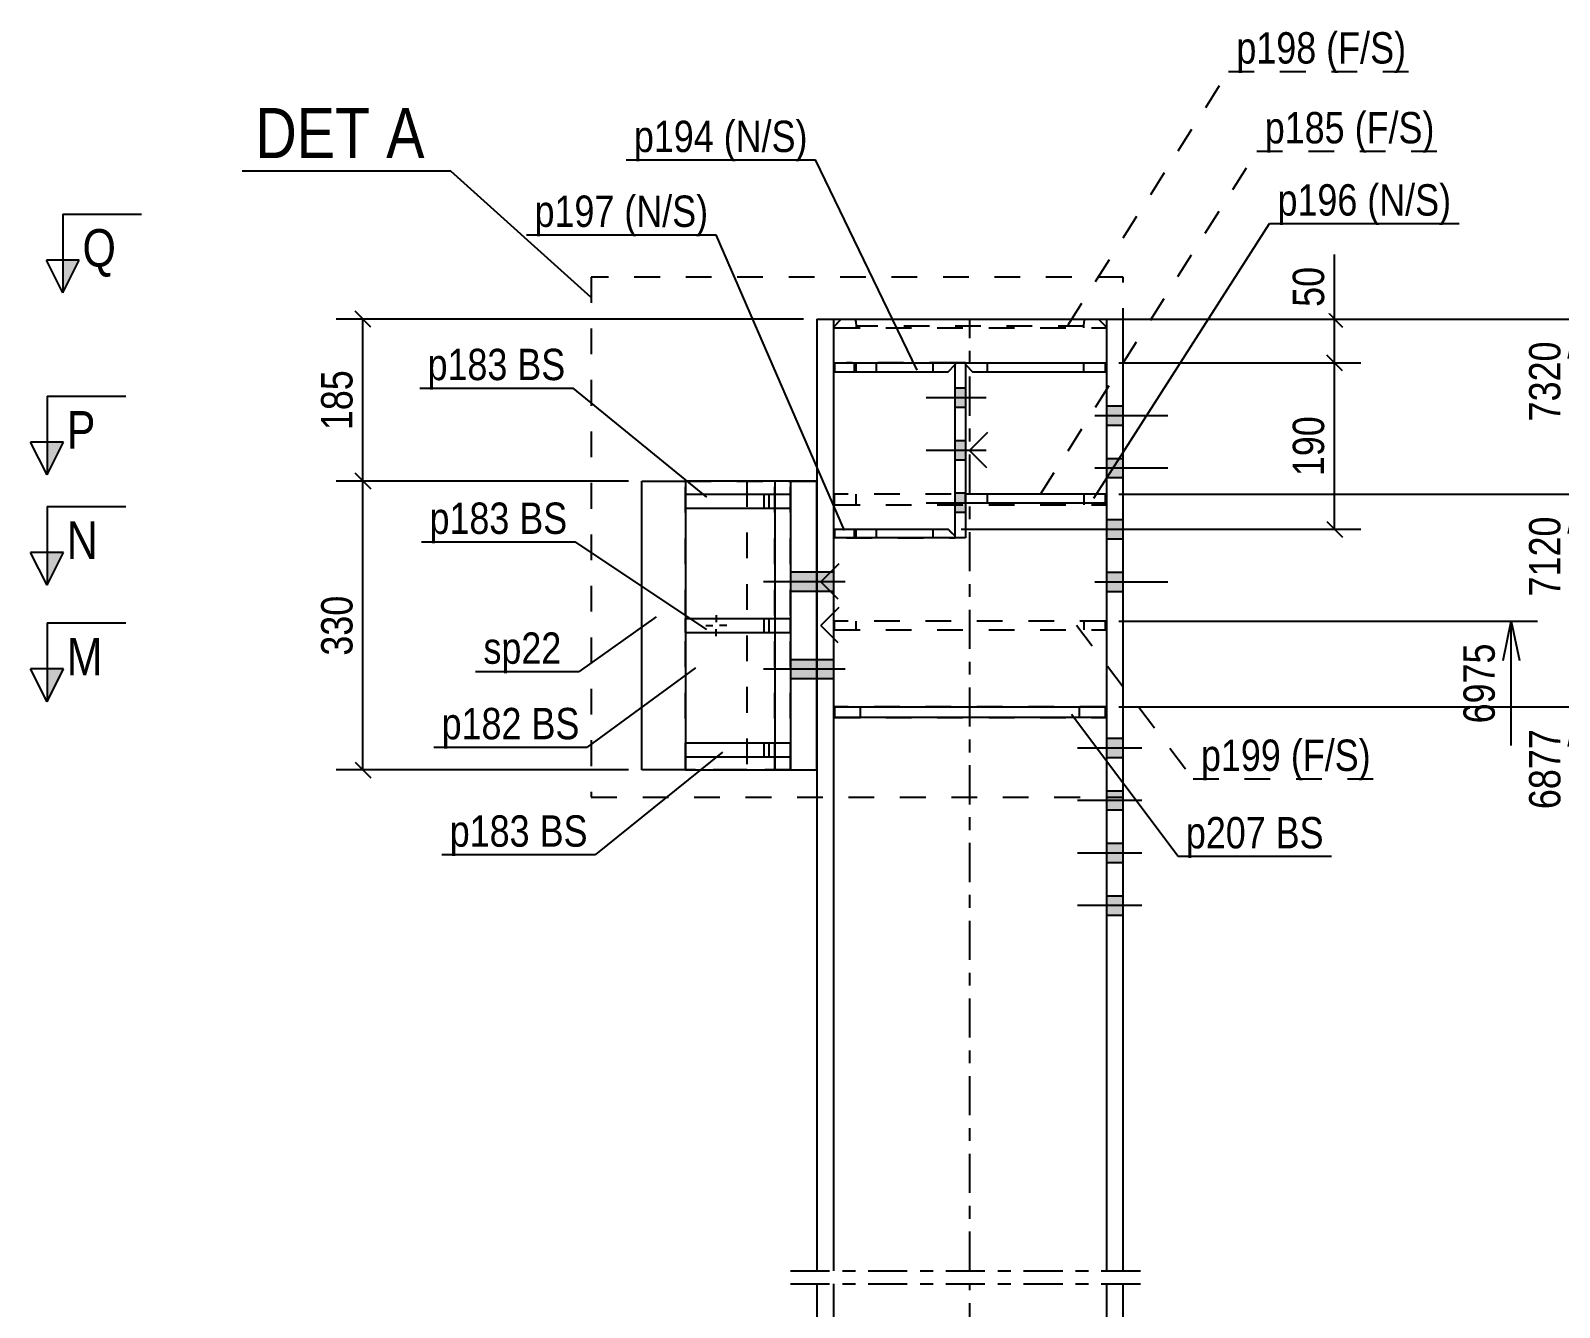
# Model space of a CAD drawing. Header units: millimetres. Extents: x -256 to 585, y -266 to 328.
# Drawn here: x -71.6 to 44.9, y 161.7 to 258.9 of the extents above; entities that cross this region are included whole.
import ezdxf

# ---------------------------------------------------------------- set-up
doc = ezdxf.new("R2010")
doc.units = ezdxf.units.MM
doc.linetypes.add('DXK_LINE_DOT2', pattern=[3.9198, 1.9599, -1.9599])
doc.linetypes.add('DXK_LINE_DOT3', pattern=[5.9187, 2.979, -0.9799, 0.9799, -0.9799])
doc.styles.add('Arial Narrow', font='ARIALN.TTF', dxfattribs={"height": 0.2})

# ---------------------------------------------------------------- blocks, each defined once
blk = doc.blocks.new('Part-252070812-3746 - 3710')
at = {"color": 2, "linetype": 'Continuous'}
for p, q in [((-13.67, 224.6), (-21.67, 224.6)), ((-21.67, 224.6), (-21.67, 223.6)), ((-14.87, 224.6), (-14.87, 223.6)), ((-21.67, 222.53), (-21.67, 214.13)), ((-14.87, 222.53), (-14.87, 214.13)), ((-21.67, 213.07), (-21.67, 204.67)), ((-14.87, 213.07), (-14.87, 204.67)), ((-21.67, 203.6), (-21.67, 202.6)), ((-14.87, 203.6), (-14.87, 202.6)), ((-21.67, 202.6), (-13.67, 202.6))]:
    blk.add_line(p, q, dxfattribs=at)
at = {"color": 7, "linetype": 'DXK_LINE_DOT2'}
for p, q in [((-13.67, 202.6), (-13.67, 224.6)), ((-21.67, 223.6), (-21.67, 222.53)), ((-14.87, 223.6), (-14.87, 222.53)), ((-21.67, 214.13), (-21.67, 213.07)), ((-14.87, 214.13), (-14.87, 213.07)), ((-21.67, 204.67), (-21.67, 203.6)), ((-14.87, 204.67), (-14.87, 203.6))]:
    blk.add_line(p, q, dxfattribs=at)
blk = doc.blocks.new('Part-252070812-3887 - 3710')
at = {"color": 7, "linetype": 'DXK_LINE_DOT2'}
for p, q in [((-21.67, 213.07), (-21.67, 214.13)), ((-21.67, 214.13), (-13.67, 214.13)), ((-15.67, 213.07), (-15.67, 214.13)), ((-15.33, 214.13), (-15.33, 213.07)), ((-13.67, 213.07), (-13.67, 214.13)), ((-21.67, 213.07), (-13.67, 213.07))]:
    blk.add_line(p, q, dxfattribs=at)
blk = doc.blocks.new('Part-252070812-3744 - 3710')
at = {"color": 2, "linetype": 'Continuous'}
for p, q in [((-25, 224.6), (-21.67, 224.6)), ((-25, 202.6), (-25, 224.6)), ((-21.67, 202.6), (-25, 202.6))]:
    blk.add_line(p, q, dxfattribs=at)
at = {"color": 7, "linetype": 'DXK_LINE_DOT2'}
for p, q in [((-21.67, 224.6), (-17, 224.6)), ((-17, 224.6), (-17, 202.6)), ((-17, 202.6), (-21.67, 202.6))]:
    blk.add_line(p, q, dxfattribs=at)
blk = doc.blocks.new('Part-252070812-4162 - 3710')
at = {"color": 2, "linetype": 'Continuous'}
for p, q in [((-10.33, 207.4), (-10.33, 207.4)), ((-10.33, 207.4), (10.33, 207.4)), ((-10.33, 207.4), (-10.33, 206.6)), ((10.33, 207.4), (10.33, 206.6)), ((-10.33, 206.6), (-10.33, 206.6)), ((10.33, 206.6), (-10.33, 206.6))]:
    blk.add_line(p, q, dxfattribs=at)
at = {"color": 7, "linetype": 'DXK_LINE_DOT2'}
for p, q in [((-10.33, 206.6), (-10.33, 207.4)), ((-8.33, 206.6), (-8.33, 207.4)), ((8.33, 207.4), (8.33, 206.6))]:
    blk.add_line(p, q, dxfattribs=at)
blk = doc.blocks.new('Part-252070812-3931 - 3710')
at = {"color": 7, "linetype": 'DXK_LINE_DOT2'}
for p, q in [((-0.33, 223.6), (-0.33, 223.6)), ((1.23, 223.6), (-0.33, 223.6)), ((-0.33, 222.93), (-0.33, 223.6)), ((-0.33, 223.6), (-0.33, 222.93)), ((-0.33, 222.93), (-0.33, 222.93)), ((1.23, 222.93), (-0.33, 222.93)), ((1.33, 222.93), (1.33, 223.6)), ((8.67, 223.6), (8.67, 222.93))]:
    blk.add_line(p, q, dxfattribs=at)
at = {"color": 2, "linetype": 'Continuous'}
for p, q in [((10.33, 223.6), (1.23, 223.6)), ((10.33, 222.93), (1.23, 222.93)), ((10.33, 223.6), (10.33, 222.93))]:
    blk.add_line(p, q, dxfattribs=at)
blk = doc.blocks.new('Bolt-252070812-3843 - 3710')
at = {"color": 3, "linetype": 'Continuous'}
for p, q in [((-19.33, 214.4), (-19.33, 213.87)), ((-20.13, 213.6), (-19.6, 213.6)), ((-19.33, 212.8), (-19.33, 213.33)), ((-18.53, 213.6), (-19.07, 213.6))]:
    blk.add_line(p, q, dxfattribs=at)
blk = doc.blocks.new('Part-252070812-3747 - 3710')
at = {"color": 2, "linetype": 'Continuous'}
for p, q in [((-21.67, 223.6), (-13.67, 223.6)), ((-21.67, 223.6), (-21.67, 222.53)), ((-21.67, 222.53), (-13.67, 222.53)), ((-15.33, 223.6), (-15.33, 222.53))]:
    blk.add_line(p, q, dxfattribs=at)
at = {"color": 7, "linetype": 'DXK_LINE_DOT2'}
for p, q in [((-15.67, 222.53), (-15.67, 223.6)), ((-13.67, 223.6), (-13.67, 222.53))]:
    blk.add_line(p, q, dxfattribs=at)
blk = doc.blocks.new('Part-252070812-3739 - 3710')
at = {"color": 2, "linetype": 'Continuous'}
for p, q in [((-13.67, 224.6), (-13.67, 202.6)), ((-11.67, 224.6), (-13.67, 224.6)), ((-11.67, 202.6), (-11.67, 224.6)), ((-11.37, 216.93), (-9.97, 218.33)), ((-11.37, 216.93), (-10.07, 215.63)), ((-11.37, 213.6), (-9.97, 215)), ((-11.37, 213.6), (-10.07, 212.3)), ((-13.67, 202.6), (-11.67, 202.6))]:
    blk.add_line(p, q, dxfattribs=at)
at = {"color": 7, "linetype": 'DXK_LINE_DOT2'}
for p, q in [((-13.67, 224.6), (-11.67, 224.6)), ((-13.67, 202.6), (-11.67, 202.6))]:
    blk.add_line(p, q, dxfattribs=at)
blk = doc.blocks.new('Part-252070812-3745 - 3710')
at = {"color": 7, "linetype": 'DXK_LINE_DOT2'}
for p, q in [((-21.67, 202.6), (-21.67, 224.6)), ((-21.67, 224.6), (-13.67, 224.6)), ((-14.87, 202.6), (-14.87, 224.6)), ((-13.67, 202.6), (-13.67, 224.6)), ((-13.67, 202.6), (-21.67, 202.6))]:
    blk.add_line(p, q, dxfattribs=at)
blk = doc.blocks.new('Part-252070812-3748 - 3710')
at = {"color": 7, "linetype": 'DXK_LINE_DOT2'}
for p, q in [((-21.67, 222.53), (-21.67, 223.6)), ((-21.67, 223.6), (-13.67, 223.6)), ((-21.67, 222.53), (-13.67, 222.53)), ((-15.67, 222.53), (-15.67, 223.6)), ((-15.33, 223.6), (-15.33, 222.53)), ((-13.67, 222.53), (-13.67, 223.6))]:
    blk.add_line(p, q, dxfattribs=at)
blk = doc.blocks.new('Part-252070812-3749 - 3710')
at = {"color": 2, "linetype": 'Continuous'}
for p, q in [((-21.67, 204.67), (-13.67, 204.67)), ((-21.67, 204.67), (-21.67, 203.6)), ((-15.33, 204.67), (-15.33, 203.6)), ((-21.67, 203.6), (-13.67, 203.6))]:
    blk.add_line(p, q, dxfattribs=at)
at = {"color": 7, "linetype": 'DXK_LINE_DOT2'}
for p, q in [((-15.67, 203.6), (-15.67, 204.67)), ((-13.67, 204.67), (-13.67, 203.6))]:
    blk.add_line(p, q, dxfattribs=at)
blk = doc.blocks.new('Part-252070812-3750 - 3710')
at = {"color": 7, "linetype": 'DXK_LINE_DOT2'}
for p, q in [((-21.67, 203.6), (-21.67, 204.67)), ((-21.67, 204.67), (-13.67, 204.67)), ((-15.67, 203.6), (-15.67, 204.67)), ((-15.33, 204.67), (-15.33, 203.6)), ((-13.67, 203.6), (-13.67, 204.67)), ((-21.67, 203.6), (-13.67, 203.6))]:
    blk.add_line(p, q, dxfattribs=at)
blk = doc.blocks.new('Part-252070812-3751 - 3710')
at = {"color": 2, "linetype": 'Continuous'}
for p, q in [((-0.33, 233.6), (10.33, 233.6)), ((-0.33, 233.47), (0.2, 232.93)), ((10.33, 232.93), (10.33, 233.6)), ((0.2, 232.93), (10.33, 232.93))]:
    blk.add_line(p, q, dxfattribs=at)
at = {"color": 7, "linetype": 'DXK_LINE_DOT2'}
for p, q in [((-0.33, 233.6), (-0.33, 233.47)), ((-0.33, 233.6), (-0.33, 233.47)), ((-0.33, 233.6), (-0.33, 233.6)), ((-0.33, 233.6), (-0.33, 233.6)), ((-0.33, 233.47), (-0.33, 233.47)), ((-0.01, 233.14), (-0.33, 233.47)), ((1.33, 232.93), (1.33, 233.6)), ((8.67, 232.93), (8.67, 233.6)), ((0.2, 232.93), (0.3, 232.93))]:
    blk.add_line(p, q, dxfattribs=at)
blk = doc.blocks.new('Bolt-252070812-3833 - 3710')
at = {"linetype": 'Continuous'}
for points in [[(-13.67, 217.67), (-13.67, 216.2), (-11.67, 216.2), (-11.67, 217.67)], [(-11.67, 217.67), (-11.67, 216.2), (-10.4, 216.2), (-10.4, 217.67)], [(-13.67, 211), (-13.67, 209.53), (-11.67, 209.53), (-11.67, 211)], [(-11.67, 211), (-11.67, 209.53), (-10.4, 209.53), (-10.4, 211)]]:
    blk.add_hatch(color=3, dxfattribs=at).paths.add_polyline_path(points)
at = {"color": 3, "linetype": 'Continuous'}
for p, q in [((-9.51, 216.93), (-15.73, 216.93)), ((-11.67, 217.67), (-13.67, 217.67)), ((-10.4, 217.67), (-11.67, 217.67)), ((-11.67, 216.2), (-13.67, 216.2)), ((-10.4, 216.2), (-11.67, 216.2)), ((-11.67, 211), (-13.67, 211)), ((-10.4, 211), (-11.67, 211)), ((-9.51, 210.27), (-15.73, 210.27)), ((-11.67, 209.53), (-13.67, 209.53)), ((-10.4, 209.53), (-11.67, 209.53))]:
    blk.add_line(p, q, dxfattribs=at)
at = {"color": 3, "linetype": 'DXK_LINE_DOT2'}
for p, q in [((-9.51, 216.93), (-15.73, 216.93)), ((-11.67, 217.67), (-13.67, 217.67)), ((-10.4, 217.67), (-11.67, 217.67)), ((-11.67, 216.2), (-13.67, 216.2)), ((-10.4, 216.2), (-11.67, 216.2)), ((-11.67, 211), (-13.67, 211)), ((-10.4, 211), (-11.67, 211)), ((-9.51, 210.27), (-15.73, 210.27)), ((-11.67, 209.53), (-13.67, 209.53)), ((-10.4, 209.53), (-11.67, 209.53))]:
    blk.add_line(p, q, dxfattribs=at)
blk = doc.blocks.new('Part-252070812-3773 - 3710')
at = {"color": 7, "linetype": 'DXK_LINE_DOT2'}
for p, q in [((-10.33, 222.8), (-10.33, 223.6)), ((-10.33, 222.8), (-10.33, 223.6)), ((-10.33, 223.6), (-10.33, 223.6)), ((10.33, 223.6), (-10.33, 223.6)), ((-10.33, 222.8), (-10.33, 222.8)), ((-10.33, 222.8), (10.33, 222.8)), ((-8.67, 222.8), (-8.67, 223.6)), ((8.67, 223.6), (8.67, 222.8)), ((10.33, 222.8), (10.33, 223.6))]:
    blk.add_line(p, q, dxfattribs=at)
blk = doc.blocks.new('Part-252070812-3795 - 3710')
at = {"color": 2, "linetype": 'Continuous'}
for p, q in [((-10.33, 233.6), (-1.13, 233.6)), ((-10.33, 233.6), (-10.33, 232.93)), ((-8.8, 232.93), (-8.8, 233.6)), ((-7.13, 232.93), (-7.13, 233.6)), ((-1.67, 232.93), (-1.13, 233.47)), ((-1.13, 233.6), (-1.13, 233.47)), ((-1.13, 233.6), (-1.13, 233.6)), ((-1.13, 233.47), (-1.13, 233.47)), ((-10.33, 232.93), (-1.67, 232.93)), ((-7.13, 232.93), (-7.13, 232.93)), ((-1.67, 232.93), (-1.67, 232.93))]:
    blk.add_line(p, q, dxfattribs=at)
at = {"color": 7, "linetype": 'DXK_LINE_DOT2'}
for p, q in [((-1.13, 233.6), (-9.41, 233.6)), ((-8.67, 232.93), (-8.67, 233.6)), ((-7.13, 232.93), (-7.13, 233.6)), ((-2.8, 232.93), (-2.8, 233.6)), ((-1.67, 232.93), (-1.13, 233.47)), ((-1.13, 233.47), (-1.13, 233.6)), ((-9.41, 232.93), (-1.67, 232.93))]:
    blk.add_line(p, q, dxfattribs=at)
blk = doc.blocks.new('Part-252070812-3800 - 3710')
at = {"color": 2, "linetype": 'Continuous'}
for p, q in [((-11.67, 236.93), (11.67, 236.93)), ((-11.67, 236.93), (-11.67, 164.47)), ((-10.4, 236.93), (-10.4, 164.47)), ((10.4, 236.93), (10.4, 164.47)), ((11.67, 164.47), (11.67, 236.93)), ((-11.67, 163.47), (-11.67, 64.33)), ((-10.4, 163.47), (-10.4, 64.33)), ((10.4, 163.47), (10.4, 64.33)), ((11.67, 64.33), (11.67, 163.47))]:
    blk.add_line(p, q, dxfattribs=at)
at = {"color": 7, "linetype": 'DXK_LINE_DOT3'}
for p, q in [((0, 164.47), (0, 236.93)), ((0, 64.33), (0, 163.47))]:
    blk.add_line(p, q, dxfattribs=at)
at = {"color": 4, "linetype": 'DXK_LINE_DOT3'}
for p, q in [((-13.67, 164.47), (13.67, 164.47)), ((-13.67, 163.47), (13.67, 163.47))]:
    blk.add_line(p, q, dxfattribs=at)
blk = doc.blocks.new('Part-252070812-3909 - 3710')
at = {"color": 2, "linetype": 'Continuous'}
for p, q in [((-0.33, 233.6), (-1.13, 233.6)), ((-1.13, 233.6), (-1.13, 233.6)), ((-1.13, 220.27), (-1.13, 233.6)), ((-0.33, 233.6), (-0.33, 233.6)), ((-0.33, 233.6), (-0.33, 220.27)), ((-0.03, 226.93), (1.37, 228.33)), ((-0.03, 226.93), (1.27, 225.63)), ((-0.33, 220.27), (-1.13, 220.27))]:
    blk.add_line(p, q, dxfattribs=at)
at = {"color": 7, "linetype": 'DXK_LINE_DOT2'}
for p, q in [((-1.13, 233.6), (-0.33, 233.6)), ((-0.33, 220.27), (-1.13, 220.27))]:
    blk.add_line(p, q, dxfattribs=at)
blk = doc.blocks.new('Bolt-252070812-3838 - 3710')
at = {"color": 3, "linetype": 'Continuous'}
for p, q in [((-9.55, 216.93), (-15.73, 216.93)), ((-11.67, 217.67), (-13.67, 217.67)), ((-10.4, 217.67), (-11.67, 217.67)), ((-11.67, 216.2), (-13.67, 216.2)), ((-10.4, 216.2), (-11.67, 216.2))]:
    blk.add_line(p, q, dxfattribs=at)
at = {"color": 3, "linetype": 'DXK_LINE_DOT2'}
for p, q in [((-9.55, 216.93), (-15.73, 216.93)), ((-11.67, 217.67), (-13.67, 217.67)), ((-10.4, 217.67), (-11.67, 217.67)), ((-11.67, 216.2), (-13.67, 216.2)), ((-10.4, 216.2), (-11.67, 216.2))]:
    blk.add_line(p, q, dxfattribs=at)
blk = doc.blocks.new('Bolt-252070812-4172 - 3710')
at = {"linetype": 'Continuous'}
for points in [[(10.4, 230.33), (10.4, 228.87), (11.67, 228.87), (11.67, 230.33)], [(10.4, 226.33), (10.4, 224.87), (11.67, 224.87), (11.67, 226.33)], [(10.4, 221.67), (10.4, 220.2), (11.67, 220.2), (11.67, 221.67)], [(10.4, 217.67), (10.4, 216.2), (11.67, 216.2), (11.67, 217.67)]]:
    blk.add_hatch(color=3, dxfattribs=at).paths.add_polyline_path(points)
at = {"color": 3, "linetype": 'Continuous'}
for p, q in [((9.51, 229.6), (15.07, 229.6)), ((10.4, 230.33), (11.67, 230.33)), ((10.4, 228.87), (11.67, 228.87)), ((10.4, 226.33), (11.67, 226.33)), ((9.51, 225.6), (15.07, 225.6)), ((10.4, 224.87), (11.67, 224.87)), ((10.4, 221.67), (11.67, 221.67)), ((9.51, 220.93), (15.07, 220.93)), ((10.4, 220.2), (11.67, 220.2)), ((9.51, 216.93), (15.07, 216.93)), ((10.4, 217.67), (11.67, 217.67)), ((10.4, 216.2), (11.67, 216.2))]:
    blk.add_line(p, q, dxfattribs=at)
blk = doc.blocks.new('Part-252070812-3865 - 3710')
at = {"color": 2, "linetype": 'Continuous'}
for p, q in [((-21.67, 214.13), (-13.67, 214.13)), ((-21.67, 214.13), (-21.67, 213.07)), ((-15.33, 214.13), (-15.33, 213.07)), ((-21.67, 213.07), (-13.67, 213.07))]:
    blk.add_line(p, q, dxfattribs=at)
at = {"color": 7, "linetype": 'DXK_LINE_DOT2'}
for p, q in [((-15.67, 213.07), (-15.67, 214.13)), ((-13.67, 214.13), (-13.67, 213.07))]:
    blk.add_line(p, q, dxfattribs=at)
blk = doc.blocks.new('Part-252070812-3953 - 3710')
at = {"color": 2, "linetype": 'Continuous'}
for p, q in [((-10.33, 220.93), (-1.67, 220.93)), ((-10.33, 220.93), (-10.33, 220.27)), ((-1.13, 220.27), (-10.33, 220.27)), ((-8.8, 220.27), (-8.8, 220.93)), ((-7.13, 220.27), (-7.13, 220.93)), ((-1.13, 220.4), (-1.67, 220.93)), ((-1.67, 220.93), (-1.67, 220.93)), ((-1.13, 220.27), (-1.13, 220.4)), ((-1.13, 220.27), (-1.13, 220.27))]:
    blk.add_line(p, q, dxfattribs=at)
at = {"color": 7, "linetype": 'DXK_LINE_DOT2'}
for p, q in [((-9.41, 220.27), (-1.13, 220.27)), ((-8.8, 220.93), (-1.67, 220.93)), ((-8.67, 220.27), (-8.67, 220.93)), ((-7.13, 220.27), (-7.13, 220.93)), ((-2.8, 220.27), (-2.8, 220.93)), ((-1.46, 220.72), (-1.67, 220.93)), ((-1.13, 220.4), (-1.46, 220.72)), ((-1.13, 220.27), (-1.13, 220.4)), ((-1.13, 220.4), (-1.13, 220.4))]:
    blk.add_line(p, q, dxfattribs=at)
blk = doc.blocks.new('Part-252070812-3975 - 3710')
at = {"color": 7, "linetype": 'DXK_LINE_DOT2'}
for p, q in [((-10.33, 236.4), (-9.8, 236.93)), ((-10.01, 236.73), (-10.33, 236.4)), ((-9.8, 236.93), (9.8, 236.93)), ((-8.76, 236.93), (-8.7, 236.73)), ((-8.7, 236.73), (-8.67, 236.4)), ((8.67, 236.4), (8.7, 236.73)), ((8.7, 236.73), (8.76, 236.93)), ((9.8, 236.93), (10.33, 236.4)), ((-10.33, 236.27), (-10.33, 236.4)), ((-10.33, 236.27), (-10.33, 236.4)), ((-10.33, 236.4), (-10.33, 236.4)), ((-10.33, 236.27), (-10.33, 236.27)), ((-10.33, 236.27), (10.33, 236.27)), ((8.67, 236.4), (-8.67, 236.4)), ((-8.67, 236.4), (-8.67, 236.27)), ((8.67, 236.27), (8.67, 236.4)), ((10.33, 236.4), (10.33, 236.27))]:
    blk.add_line(p, q, dxfattribs=at)
blk = doc.blocks.new('Part-252070812-3997 - 3710')
at = {"color": 7, "linetype": 'DXK_LINE_DOT2'}
for p, q in [((-10.33, 206.6), (-10.33, 207.4)), ((-10.33, 206.6), (-10.33, 207.4)), ((-10.33, 207.4), (-10.33, 207.4)), ((10.33, 207.4), (-10.33, 207.4)), ((-8.33, 206.6), (-8.33, 207.4)), ((8.33, 207.4), (8.33, 206.6)), ((10.33, 206.6), (10.33, 207.4)), ((-10.33, 206.6), (-10.33, 206.6)), ((-10.33, 206.6), (10.33, 206.6))]:
    blk.add_line(p, q, dxfattribs=at)
blk = doc.blocks.new('Part-252070812-4140 - 3710')
at = {"color": 7, "linetype": 'DXK_LINE_DOT2'}
for p, q in [((-10.33, 213.27), (-10.33, 213.93)), ((-10.33, 213.27), (-10.33, 213.93)), ((-10.33, 213.93), (-10.33, 213.93)), ((10.33, 213.93), (-10.33, 213.93)), ((-10.33, 213.27), (-10.33, 213.27)), ((-10.33, 213.27), (10.33, 213.27)), ((-8.67, 213.27), (-8.67, 213.93)), ((8.67, 213.93), (8.67, 213.27)), ((10.33, 213.27), (10.33, 213.93))]:
    blk.add_line(p, q, dxfattribs=at)
blk = doc.blocks.new('Bolt-252070812-4167 - 3710')
at = {"linetype": 'Continuous'}
for points in [[(10.4, 230.33), (10.4, 228.87), (11.67, 228.87), (11.67, 230.33)], [(10.4, 226.33), (10.4, 224.87), (11.67, 224.87), (11.67, 226.33)], [(10.4, 221.67), (10.4, 220.2), (11.67, 220.2), (11.67, 221.67)], [(10.4, 217.67), (10.4, 216.2), (11.67, 216.2), (11.67, 217.67)]]:
    blk.add_hatch(color=3, dxfattribs=at).paths.add_polyline_path(points)
at = {"color": 3, "linetype": 'Continuous'}
for p, q in [((9.51, 229.6), (15.07, 229.6)), ((10.4, 230.33), (11.67, 230.33)), ((10.4, 228.87), (11.67, 228.87)), ((10.4, 226.33), (11.67, 226.33)), ((9.51, 225.6), (15.07, 225.6)), ((10.4, 224.87), (11.67, 224.87)), ((10.4, 221.67), (11.67, 221.67)), ((9.51, 220.93), (15.07, 220.93)), ((10.4, 220.2), (11.67, 220.2)), ((9.51, 216.93), (15.07, 216.93)), ((10.4, 217.67), (11.67, 217.67)), ((10.4, 216.2), (11.67, 216.2))]:
    blk.add_line(p, q, dxfattribs=at)
blk = doc.blocks.new('Bolt-252070812-4197 - 3710')
at = {"linetype": 'Continuous'}
for points in [[(10.4, 205), (10.4, 203.53), (11.67, 203.53), (11.67, 205)], [(10.4, 201), (10.4, 199.53), (11.67, 199.53), (11.67, 201)], [(10.4, 197), (10.4, 195.53), (11.67, 195.53), (11.67, 197)], [(10.4, 193), (10.4, 191.53), (11.67, 191.53), (11.67, 193)]]:
    blk.add_hatch(color=3, dxfattribs=at).paths.add_polyline_path(points)
at = {"color": 3, "linetype": 'Continuous'}
for p, q in [((11.67, 205), (10.4, 205)), ((13.09, 204.27), (8.2, 204.27)), ((11.67, 203.53), (10.4, 203.53)), ((11.67, 201), (10.4, 201)), ((13.09, 200.27), (8.2, 200.27)), ((11.67, 199.53), (10.4, 199.53)), ((11.67, 197), (10.4, 197)), ((13.09, 196.27), (8.2, 196.27)), ((11.67, 195.53), (10.4, 195.53)), ((13.09, 192.27), (8.2, 192.27)), ((11.67, 193), (10.4, 193)), ((11.67, 191.53), (10.4, 191.53))]:
    blk.add_line(p, q, dxfattribs=at)
blk = doc.blocks.new('Bolt-252070812-4202 - 3710')
at = {"linetype": 'Continuous'}
for points in [[(10.4, 205), (10.4, 203.53), (11.67, 203.53), (11.67, 205)], [(10.4, 201), (10.4, 199.53), (11.67, 199.53), (11.67, 201)], [(10.4, 197), (10.4, 195.53), (11.67, 195.53), (11.67, 197)], [(10.4, 193), (10.4, 191.53), (11.67, 191.53), (11.67, 193)]]:
    blk.add_hatch(color=3, dxfattribs=at).paths.add_polyline_path(points)
at = {"color": 3, "linetype": 'Continuous'}
for p, q in [((11.67, 205), (10.4, 205)), ((13.09, 204.27), (8.2, 204.27)), ((11.67, 203.53), (10.4, 203.53)), ((11.67, 201), (10.4, 201)), ((13.09, 200.27), (8.2, 200.27)), ((11.67, 199.53), (10.4, 199.53)), ((11.67, 197), (10.4, 197)), ((13.09, 196.27), (8.2, 196.27)), ((11.67, 195.53), (10.4, 195.53)), ((13.09, 192.27), (8.2, 192.27)), ((11.67, 193), (10.4, 193)), ((11.67, 191.53), (10.4, 191.53))]:
    blk.add_line(p, q, dxfattribs=at)
blk = doc.blocks.new('Bolt-252070812-4217 - 3710')
at = {"linetype": 'Continuous'}
for points in [[(-1.13, 231.67), (-1.13, 230.2), (-0.33, 230.2), (-0.33, 231.67)], [(-1.13, 231.67), (-1.13, 230.2), (-0.33, 230.2), (-0.33, 231.67)], [(-1.13, 227.67), (-1.13, 226.2), (-0.33, 226.2), (-0.33, 227.67)], [(-1.13, 227.67), (-1.13, 226.2), (-0.33, 226.2), (-0.33, 227.67)], [(-1.13, 223.67), (-1.13, 222.2), (-0.33, 222.2), (-0.33, 223.67)], [(-1.13, 223.67), (-1.13, 222.2), (-0.33, 222.2), (-0.33, 223.67)]]:
    blk.add_hatch(color=3, dxfattribs=at).paths.add_polyline_path(points)
at = {"color": 3, "linetype": 'Continuous'}
for p, q in [((1.23, 230.93), (-3.33, 230.93)), ((1.23, 230.93), (-3.33, 230.93)), ((-0.33, 231.67), (-1.13, 231.67)), ((-0.33, 231.67), (-1.13, 231.67)), ((-0.33, 230.2), (-1.13, 230.2)), ((-0.33, 230.2), (-1.13, 230.2)), ((-0.33, 227.67), (-1.13, 227.67)), ((-0.33, 227.67), (-1.13, 227.67)), ((1.23, 226.93), (-3.33, 226.93)), ((1.23, 226.93), (-3.33, 226.93)), ((-0.33, 226.2), (-1.13, 226.2)), ((-0.33, 226.2), (-1.13, 226.2)), ((-0.33, 223.67), (-1.13, 223.67)), ((-0.33, 223.67), (-1.13, 223.67)), ((1.23, 222.93), (-3.33, 222.93)), ((1.23, 222.93), (-3.33, 222.93)), ((-0.33, 222.2), (-1.13, 222.2)), ((-0.33, 222.2), (-1.13, 222.2))]:
    blk.add_line(p, q, dxfattribs=at)
blk = doc.blocks.new('StraightDimension-252070812-46791 - 3710')
at = {"color": 7, "linetype": 'Continuous'}
for p, q in [((10.8, 236.93), (29.78, 236.93)), ((27.18, 237.53), (28.38, 236.33)), ((27.78, 233.6), (27.78, 236.93)), ((28.38, 233), (27.18, 234.2)), ((11.33, 233.6), (29.78, 233.6))]:
    blk.add_line(p, q, dxfattribs=at)
at = {"color": 0}
blk.add_wipeout([(27.48, 241.42), (23.98, 241.42), (23.98, 237.37), (27.48, 237.37)], dxfattribs=at)
at = {"color": 7, "linetype": 'Continuous'}
blk.add_line((27.78, 236.93), (27.78, 241.86), dxfattribs=at)
blk.add_line((27.78, 236.93), (27.78, 241.86), dxfattribs=at)
at = {"color": 4, "style": 'Arial Narrow'}
blk.add_text('50', height=2.386, rotation=90.0002, dxfattribs=at).set_placement((26.98, 237.87))
blk = doc.blocks.new('StraightDimension-252070812-44927 - 3710')
at = {"color": 7, "linetype": 'Continuous'}
for p, q in [((84.55, 250.78), (84.55, 236.93)), ((12.67, 236.93), (86.55, 236.93)), ((83.95, 237.53), (85.15, 236.33))]:
    blk.add_line(p, q, dxfattribs=at)
at = {"color": 0}
blk.add_wipeout([(83.8, 249.84), (80.3, 249.84), (80.3, 237.87), (83.8, 237.87)], dxfattribs=at)
at = {"color": 4, "style": 'Arial Narrow'}
blk.add_text('EL17200', height=2.386, rotation=90.0002, dxfattribs=at).set_placement((83.3, 238.37))
blk = doc.blocks.new('StraightDimension-252070812-44945 - 3710')
at = {"color": 7, "linetype": 'Continuous'}
blk.add_line((12.67, 236.93), (78.1, 236.93), dxfattribs=at)
blk = doc.blocks.new('StraightDimension-252070812-45029 - 3710')
at = {"color": 7, "linetype": 'Continuous'}
blk.add_line((12.67, 236.93), (64.87, 236.93), dxfattribs=at)
blk = doc.blocks.new('StraightDimension-252070812-46629 - 3710')
at = {"color": 7, "linetype": 'Continuous'}
for p, q in [((10.8, 236.93), (48.23, 236.93)), ((45.61, 233.93), (46.23, 236.93)), ((46.23, 236.93), (46.86, 233.93)), ((46.23, 227.46), (46.23, 236.93))]:
    blk.add_line(p, q, dxfattribs=at)
at = {"color": 0}
blk.add_wipeout([(45.48, 235.75), (41.98, 235.75), (41.98, 228.65), (45.48, 228.65)], dxfattribs=at)
at = {"color": 4, "style": 'Arial Narrow'}
blk.add_text('7320', height=2.386, rotation=90.0002, dxfattribs=at).set_placement((44.98, 229.15))
blk = doc.blocks.new('StraightDimension-252070812-46630 - 3710')
at = {"color": 7, "linetype": 'Continuous'}
for p, q in [((11.33, 223.6), (48.23, 223.6)), ((45.61, 220.6), (46.23, 223.6)), ((46.23, 223.6), (46.86, 220.6)), ((46.23, 214.13), (46.23, 223.6))]:
    blk.add_line(p, q, dxfattribs=at)
at = {"color": 0}
blk.add_wipeout([(45.48, 222.41), (41.98, 222.41), (41.98, 215.32), (45.48, 215.32)], dxfattribs=at)
at = {"color": 4, "style": 'Arial Narrow'}
blk.add_text('7120', height=2.386, rotation=90.0002, dxfattribs=at).set_placement((44.98, 215.82))
blk = doc.blocks.new('StraightDimension-252070812-46631 - 3710')
at = {"color": 7, "linetype": 'Continuous'}
for p, q in [((11.33, 213.93), (43.23, 213.93)), ((40.61, 210.93), (41.23, 213.93)), ((41.23, 213.93), (41.86, 210.93)), ((41.23, 204.46), (41.23, 213.93))]:
    blk.add_line(p, q, dxfattribs=at)
at = {"color": 0}
blk.add_wipeout([(40.48, 212.75), (36.98, 212.75), (36.98, 205.65), (40.48, 205.65)], dxfattribs=at)
at = {"color": 4, "style": 'Arial Narrow'}
blk.add_text('6975', height=2.386, rotation=90.0002, dxfattribs=at).set_placement((39.98, 206.15))
blk = doc.blocks.new('StraightDimension-252070812-46632 - 3710')
at = {"color": 7, "linetype": 'Continuous'}
for p, q in [((11.33, 207.4), (48.23, 207.4)), ((45.61, 204.4), (46.23, 207.4)), ((46.23, 207.4), (46.86, 204.4)), ((46.23, 197.93), (46.23, 207.4))]:
    blk.add_line(p, q, dxfattribs=at)
at = {"color": 0}
blk.add_wipeout([(45.48, 206.21), (41.98, 206.21), (41.98, 199.12), (45.48, 199.12)], dxfattribs=at)
at = {"color": 4, "style": 'Arial Narrow'}
blk.add_text('6877', height=2.386, rotation=90.0002, dxfattribs=at).set_placement((44.98, 199.62))
blk = doc.blocks.new('StraightDimension-252070812-46792 - 3710')
at = {"color": 7, "linetype": 'Continuous'}
for p, q in [((28.38, 233), (27.18, 234.2)), ((11.33, 233.6), (29.78, 233.6)), ((27.78, 220.93), (27.78, 233.6)), ((27.18, 221.53), (28.38, 220.33)), ((-0.67, 220.93), (29.78, 220.93))]:
    blk.add_line(p, q, dxfattribs=at)
at = {"color": 0}
blk.add_wipeout([(27.48, 230.05), (23.98, 230.05), (23.98, 224.48), (27.48, 224.48)], dxfattribs=at)
at = {"color": 4, "style": 'Arial Narrow'}
blk.add_text('190', height=2.386, rotation=90.0002, dxfattribs=at).set_placement((26.98, 224.98))
blk = doc.blocks.new('StraightDimension-252070812-46903 - 3710')
at = {"color": 7, "linetype": 'Continuous'}
for p, q in [((-12.67, 236.93), (-48.29, 236.93)), ((-45.64, 236.33), (-46.84, 237.53)), ((-46.24, 224.6), (-46.24, 236.93)), ((-46.84, 225.2), (-45.64, 224)), ((-26, 224.6), (-48.29, 224.6))]:
    blk.add_line(p, q, dxfattribs=at)
at = {"color": 0}
blk.add_wipeout([(-46.54, 233.55), (-50.04, 233.55), (-50.04, 227.98), (-46.54, 227.98)], dxfattribs=at)
at = {"color": 4, "style": 'Arial Narrow'}
blk.add_text('185', height=2.386, rotation=90.0002, dxfattribs=at).set_placement((-47.04, 228.48))
blk = doc.blocks.new('StraightDimension-252070812-46904 - 3710')
at = {"color": 7, "linetype": 'Continuous'}
for p, q in [((-45.64, 224), (-46.84, 225.2)), ((-26, 224.6), (-48.29, 224.6)), ((-46.24, 202.6), (-46.24, 224.6)), ((-46.84, 203.2), (-45.64, 202)), ((-26, 202.6), (-48.29, 202.6))]:
    blk.add_line(p, q, dxfattribs=at)
at = {"color": 0}
blk.add_wipeout([(-46.54, 216.39), (-50.04, 216.39), (-50.04, 210.81), (-46.54, 210.81)], dxfattribs=at)
at = {"color": 4, "style": 'Arial Narrow'}
blk.add_text('330', height=2.386, rotation=90.0002, dxfattribs=at).set_placement((-47.04, 211.31))
blk = doc.blocks.new('Mark-252070812-3740 - 3710')
at = {"color": 7, "linetype": 'Continuous'}
for p in [(-23.91, 214.27), (-37.66, 210.09)]:
    blk.add_line(p, (-29.77, 210.09), dxfattribs=at)
at = {"color": 0}
blk.add_wipeout([(-31.12, 210.69), (-31.12, 213.19), (-37.06, 213.19), (-37.06, 210.69)], dxfattribs=at)
blk.add_wipeout([(-31.12, 210.69), (-31.12, 213.19), (-37.06, 213.19), (-37.06, 210.69)], dxfattribs=at)
at = {"color": 3, "style": 'Arial Narrow'}
blk.add_text('sp22', height=2.386, dxfattribs=at).set_placement((-37.06, 210.69))
blk = doc.blocks.new('Mark-252070812-3971 - 3710')
at = {"color": 7, "linetype": 'DXK_LINE_DOT2'}
for p, q in [((7.48, 236.5), (19.7, 255.8)), ((19.7, 255.8), (33.82, 255.8))]:
    blk.add_line(p, q, dxfattribs=at)
at = {"color": 0}
for points in [[(26.39, 256.4), (26.39, 258.9), (20.3, 258.9), (20.3, 256.4)], [(33.22, 256.4), (33.22, 258.9), (27.14, 258.9), (27.14, 256.4)]]:
    blk.add_wipeout(points, dxfattribs=at)
for points in [[(26.39, 256.4), (26.39, 258.9), (20.3, 258.9), (20.3, 256.4)], [(33.22, 256.4), (33.22, 258.9), (27.14, 258.9), (27.14, 256.4)]]:
    blk.add_wipeout(points, dxfattribs=at)
at = {"color": 3, "style": 'Arial Narrow'}
for s, p in [('p198', (20.3, 256.4)), ('(F/', (27.14, 256.4)), ('S)', (30.49, 256.4))]:
    blk.add_text(s, height=2.386, dxfattribs=at).set_placement(p)
blk = doc.blocks.new('Mark-252070812-3949 - 3710')
at = {"color": 7, "linetype": 'Continuous'}
for p in [(-33.77, 243.36), (-9.55, 220.85)]:
    blk.add_line(p, (-19.34, 243.36), dxfattribs=at)
at = {"color": 0}
for points in [[(-27.08, 243.96), (-27.08, 246.46), (-33.17, 246.46), (-33.17, 243.96)], [(-19.94, 243.96), (-19.94, 246.46), (-26.33, 246.46), (-26.33, 243.96)]]:
    blk.add_wipeout(points, dxfattribs=at)
for points in [[(-27.08, 243.96), (-27.08, 246.46), (-33.17, 246.46), (-33.17, 243.96)], [(-19.94, 243.96), (-19.94, 246.46), (-26.33, 246.46), (-26.33, 243.96)]]:
    blk.add_wipeout(points, dxfattribs=at)
at = {"color": 3, "style": 'Arial Narrow'}
for s, p in [('p197', (-33.17, 243.96)), ('(N/', (-26.33, 243.96)), ('S)', (-22.68, 243.96))]:
    blk.add_text(s, height=2.386, dxfattribs=at).set_placement(p)
blk = doc.blocks.new('Mark-252070812-3769 - 3710')
at = {"color": 7, "linetype": 'DXK_LINE_DOT2'}
for p, q in [((5.38, 223.6), (21.86, 249.72)), ((21.86, 249.72), (35.99, 249.72))]:
    blk.add_line(p, q, dxfattribs=at)
at = {"color": 0}
for points in [[(28.56, 250.32), (28.56, 252.82), (22.46, 252.82), (22.46, 250.32)], [(35.39, 250.32), (35.39, 252.82), (29.31, 252.82), (29.31, 250.32)]]:
    blk.add_wipeout(points, dxfattribs=at)
for points in [[(28.56, 250.32), (28.56, 252.82), (22.46, 252.82), (22.46, 250.32)], [(35.39, 250.32), (35.39, 252.82), (29.31, 252.82), (29.31, 250.32)]]:
    blk.add_wipeout(points, dxfattribs=at)
at = {"color": 3, "style": 'Arial Narrow'}
for s, p in [('p185', (22.46, 250.32)), ('(F/', (29.31, 250.32)), ('S)', (32.65, 250.32))]:
    blk.add_text(s, height=2.386, dxfattribs=at).set_placement(p)
blk = doc.blocks.new('Mark-252070812-3791 - 3710')
at = {"color": 7, "linetype": 'Continuous'}
for p in [(-26.2, 249.06), (-4.03, 233.06)]:
    blk.add_line(p, (-11.77, 249.06), dxfattribs=at)
at = {"color": 0}
for points in [[(-19.51, 249.66), (-19.51, 252.16), (-25.6, 252.16), (-25.6, 249.66)], [(-12.37, 249.66), (-12.37, 252.16), (-18.76, 252.16), (-18.76, 249.66)]]:
    blk.add_wipeout(points, dxfattribs=at)
for points in [[(-19.51, 249.66), (-19.51, 252.16), (-25.6, 252.16), (-25.6, 249.66)], [(-12.37, 249.66), (-12.37, 252.16), (-18.76, 252.16), (-18.76, 249.66)]]:
    blk.add_wipeout(points, dxfattribs=at)
at = {"color": 3, "style": 'Arial Narrow'}
for s, p in [('p194', (-25.6, 249.66)), ('(N/', (-18.76, 249.66)), ('S)', (-15.11, 249.66))]:
    blk.add_text(s, height=2.386, dxfattribs=at).set_placement(p)
blk = doc.blocks.new('Mark-252070812-3927 - 3710')
at = {"color": 7, "linetype": 'Continuous'}
for p, q in [((9.45, 223.31), (22.83, 244.22)), ((22.83, 244.22), (37.26, 244.22))]:
    blk.add_line(p, q, dxfattribs=at)
at = {"color": 0}
for points in [[(29.52, 244.82), (29.52, 247.32), (23.43, 247.32), (23.43, 244.82)], [(36.66, 244.82), (36.66, 247.32), (30.27, 247.32), (30.27, 244.82)]]:
    blk.add_wipeout(points, dxfattribs=at)
for points in [[(29.52, 244.82), (29.52, 247.32), (23.43, 247.32), (23.43, 244.82)], [(36.66, 244.82), (36.66, 247.32), (30.27, 247.32), (30.27, 244.82)]]:
    blk.add_wipeout(points, dxfattribs=at)
at = {"color": 3, "style": 'Arial Narrow'}
for s, p in [('p196', (23.43, 244.82)), ('(N/', (30.27, 244.82)), ('S)', (33.92, 244.82))]:
    blk.add_text(s, height=2.386, dxfattribs=at).set_placement(p)
blk = doc.blocks.new('SectionMark-252070812-4645 - 3710')
at = {"color": 6, "linetype": 'Continuous'}
for p, q in [((-69.11, 244.93), (-63.11, 244.93)), ((-69.11, 244.93), (-69.11, 238.93)), ((-69.11, 238.93), (-70.36, 241.43))]:
    blk.add_line(p, q, dxfattribs=at)
at = {"color": 0, "linetype": 'Continuous'}
blk.add_wipeout([(-65.05, 240.93), (-65.05, 243.93), (-67.61, 243.93), (-67.61, 240.93)], dxfattribs=at)
at = {"linetype": 'Continuous'}
blk.add_hatch(color=6, dxfattribs=at).paths.add_polyline_path([(-69.11, 241.43), (-67.86, 241.43), (-69.11, 238.93)])
at = {"color": 6, "linetype": 'Continuous'}
for p, q in [((-67.86, 241.43), (-70.36, 241.43)), ((-69.11, 238.93), (-67.86, 241.43))]:
    blk.add_line(p, q, dxfattribs=at)
at = {"color": 6, "linetype": 'Continuous', "style": 'Arial Narrow'}
blk.add_text('Q', height=2.86, dxfattribs=at).set_placement((-67.61, 240.93))
blk = doc.blocks.new('Mark-252070812-4136 - 3710')
at = {"color": 7, "linetype": 'DXK_LINE_DOT2'}
for p, q in [((8.12, 213.62), (17, 201.93)), ((17, 201.93), (31.13, 201.93))]:
    blk.add_line(p, q, dxfattribs=at)
at = {"color": 0}
for points in [[(23.7, 202.53), (23.7, 205.03), (17.6, 205.03), (17.6, 202.53)], [(30.53, 202.53), (30.53, 205.03), (24.45, 205.03), (24.45, 202.53)]]:
    blk.add_wipeout(points, dxfattribs=at)
for points in [[(23.7, 202.53), (23.7, 205.03), (17.6, 205.03), (17.6, 202.53)], [(30.53, 202.53), (30.53, 205.03), (24.45, 205.03), (24.45, 202.53)]]:
    blk.add_wipeout(points, dxfattribs=at)
at = {"color": 3, "style": 'Arial Narrow'}
for s, p in [('(F/', (24.45, 202.53)), ('S)', (27.79, 202.53)), ('p199', (17.6, 202.53))]:
    blk.add_text(s, height=2.386, dxfattribs=at).set_placement(p)
blk = doc.blocks.new('MarkSet-252070812-46886 - 3710')
at = {"color": 7, "linetype": 'Continuous'}
for p, q in [((7.73, 206.86), (15.85, 196.03)), ((15.85, 196.03), (27.55, 196.03))]:
    blk.add_line(p, q, dxfattribs=at)
at = {"color": 0}
for points in [[(22.54, 196.63), (22.54, 199.13), (16.45, 199.13), (16.45, 196.63)], [(26.95, 196.63), (26.95, 199.13), (23.29, 199.13), (23.29, 196.63)]]:
    blk.add_wipeout(points, dxfattribs=at)
for points in [[(22.54, 196.63), (22.54, 199.13), (16.45, 199.13), (16.45, 196.63)], [(26.95, 196.63), (26.95, 199.13), (23.29, 199.13), (23.29, 196.63)]]:
    blk.add_wipeout(points, dxfattribs=at)
at = {"color": 3, "style": 'Arial Narrow'}
for s, p in [('p207', (16.45, 196.63)), ('BS', (23.29, 196.63))]:
    blk.add_text(s, height=2.386, dxfattribs=at).set_placement(p)
blk = doc.blocks.new('SectionMark-252070812-4647 - 3710')
at = {"color": 6, "linetype": 'Continuous'}
for p, q in [((-70.31, 231.07), (-64.31, 231.07)), ((-70.31, 231.07), (-70.31, 225.07)), ((-70.31, 225.07), (-71.56, 227.57))]:
    blk.add_line(p, q, dxfattribs=at)
at = {"color": 0, "linetype": 'Continuous'}
blk.add_wipeout([(-66.62, 227.07), (-66.62, 230.07), (-68.81, 230.07), (-68.81, 227.07)], dxfattribs=at)
at = {"linetype": 'Continuous'}
blk.add_hatch(color=6, dxfattribs=at).paths.add_polyline_path([(-70.31, 227.57), (-69.06, 227.57), (-70.31, 225.07)])
at = {"color": 6, "linetype": 'Continuous'}
for p, q in [((-69.06, 227.57), (-71.56, 227.57)), ((-70.31, 225.07), (-69.06, 227.57))]:
    blk.add_line(p, q, dxfattribs=at)
at = {"color": 6, "linetype": 'Continuous', "style": 'Arial Narrow'}
blk.add_text('P', height=2.86, dxfattribs=at).set_placement((-68.81, 227.07))
blk = doc.blocks.new('SectionMark-252070812-4649 - 3710')
at = {"color": 6, "linetype": 'Continuous'}
for p, q in [((-70.31, 222.67), (-64.31, 222.67)), ((-70.31, 222.67), (-70.31, 216.67)), ((-70.31, 216.67), (-71.56, 219.17))]:
    blk.add_line(p, q, dxfattribs=at)
at = {"color": 0, "linetype": 'Continuous'}
blk.add_wipeout([(-66.44, 218.67), (-66.44, 221.67), (-68.81, 221.67), (-68.81, 218.67)], dxfattribs=at)
at = {"linetype": 'Continuous'}
blk.add_hatch(color=6, dxfattribs=at).paths.add_polyline_path([(-70.31, 219.17), (-69.06, 219.17), (-70.31, 216.67)])
at = {"color": 6, "linetype": 'Continuous'}
for p, q in [((-69.06, 219.17), (-71.56, 219.17)), ((-70.31, 216.67), (-69.06, 219.17))]:
    blk.add_line(p, q, dxfattribs=at)
at = {"color": 6, "linetype": 'Continuous', "style": 'Arial Narrow'}
blk.add_text('N', height=2.86, dxfattribs=at).set_placement((-68.81, 218.67))
blk = doc.blocks.new('SectionMark-252070812-4651 - 3710')
at = {"color": 6, "linetype": 'Continuous'}
for p, q in [((-70.31, 213.8), (-64.31, 213.8)), ((-70.31, 213.8), (-70.31, 207.8)), ((-70.31, 207.8), (-71.56, 210.3))]:
    blk.add_line(p, q, dxfattribs=at)
at = {"color": 0, "linetype": 'Continuous'}
blk.add_wipeout([(-66.07, 209.8), (-66.07, 212.8), (-68.81, 212.8), (-68.81, 209.8)], dxfattribs=at)
at = {"linetype": 'Continuous'}
blk.add_hatch(color=6, dxfattribs=at).paths.add_polyline_path([(-70.31, 210.3), (-69.06, 210.3), (-70.31, 207.8)])
at = {"color": 6, "linetype": 'Continuous'}
for p, q in [((-69.06, 210.3), (-71.56, 210.3)), ((-70.31, 207.8), (-69.06, 210.3))]:
    blk.add_line(p, q, dxfattribs=at)
at = {"color": 6, "linetype": 'Continuous', "style": 'Arial Narrow'}
blk.add_text('M', height=2.86, dxfattribs=at).set_placement((-68.81, 209.8))
blk = doc.blocks.new('DetailMark-252070812-4775 - 3710')
at = {"color": 6, "linetype": 'Continuous'}
for p, q in [((-39.55, 248.2), (-55.44, 248.2)), ((-28.85, 238.57), (-39.55, 248.2))]:
    blk.add_line(p, q, dxfattribs=at)
at = {"color": 6, "linetype": 'DXK_LINE_DOT2'}
for p, q in [((11.67, 240.14), (-28.85, 240.14)), ((-28.85, 240.14), (-28.85, 200.52)), ((11.67, 200.52), (11.67, 240.14)), ((-28.85, 200.52), (11.67, 200.52))]:
    blk.add_line(p, q, dxfattribs=at)
at = {"color": 0, "linetype": 'Continuous'}
for points in [[(-45.67, 249.2), (-45.67, 253.2), (-54.44, 253.2), (-54.44, 249.2)], [(-41.55, 249.2), (-41.55, 253.2), (-44.47, 253.2), (-44.47, 249.2)]]:
    blk.add_wipeout(points, dxfattribs=at)
at = {"color": 6, "linetype": 'Continuous', "style": 'Arial Narrow'}
for s, height, p in [('DET', 3.818, (-54.44, 249.2)), ('A', 3.82, (-44.47, 249.2))]:
    blk.add_text(s, height=height, dxfattribs=at).set_placement(p)
blk = doc.blocks.new('MarkSet-252070812-4776 - 3710')
at = {"color": 7, "linetype": 'Continuous'}
for p in [(-41.77, 219.98), (-20.05, 213.3)]:
    blk.add_line(p, (-30.07, 219.98), dxfattribs=at)
at = {"color": 0}
for points in [[(-35.08, 220.58), (-35.08, 223.08), (-41.17, 223.08), (-41.17, 220.58)], [(-30.67, 220.58), (-30.67, 223.08), (-34.33, 223.08), (-34.33, 220.58)]]:
    blk.add_wipeout(points, dxfattribs=at)
for points in [[(-35.08, 220.58), (-35.08, 223.08), (-41.17, 223.08), (-41.17, 220.58)], [(-30.67, 220.58), (-30.67, 223.08), (-34.33, 223.08), (-34.33, 220.58)]]:
    blk.add_wipeout(points, dxfattribs=at)
at = {"color": 3, "style": 'Arial Narrow'}
for s, p in [('p183', (-41.17, 220.58)), ('BS', (-34.33, 220.58))]:
    blk.add_text(s, height=2.386, dxfattribs=at).set_placement(p)
blk = doc.blocks.new('MarkSet-252070812-46951 - 3710')
at = {"color": 7, "linetype": 'Continuous'}
for p in [(-20.92, 210.39), (-40.85, 204.34)]:
    blk.add_line(p, (-29.15, 204.34), dxfattribs=at)
at = {"color": 0}
for points in [[(-34.15, 204.94), (-34.15, 207.44), (-40.25, 207.44), (-40.25, 204.94)], [(-29.75, 204.94), (-29.75, 207.44), (-33.4, 207.44), (-33.4, 204.94)]]:
    blk.add_wipeout(points, dxfattribs=at)
for points in [[(-34.15, 204.94), (-34.15, 207.44), (-40.25, 207.44), (-40.25, 204.94)], [(-29.75, 204.94), (-29.75, 207.44), (-33.4, 207.44), (-33.4, 204.94)]]:
    blk.add_wipeout(points, dxfattribs=at)
at = {"color": 3, "style": 'Arial Narrow'}
for s, p in [('p182', (-40.25, 204.94)), ('BS', (-33.4, 204.94))]:
    blk.add_text(s, height=2.386, dxfattribs=at).set_placement(p)
blk = doc.blocks.new('MarkSet-252070812-46984 - 3710')
at = {"color": 7, "linetype": 'Continuous'}
for p in [(-18.85, 203.96), (-40.23, 196.16)]:
    blk.add_line(p, (-28.53, 196.16), dxfattribs=at)
at = {"color": 0}
for points in [[(-33.53, 196.76), (-33.53, 199.26), (-39.63, 199.26), (-39.63, 196.76)], [(-29.13, 196.76), (-29.13, 199.26), (-32.78, 199.26), (-32.78, 196.76)]]:
    blk.add_wipeout(points, dxfattribs=at)
for points in [[(-33.53, 196.76), (-33.53, 199.26), (-39.63, 199.26), (-39.63, 196.76)], [(-29.13, 196.76), (-29.13, 199.26), (-32.78, 199.26), (-32.78, 196.76)]]:
    blk.add_wipeout(points, dxfattribs=at)
at = {"color": 3, "style": 'Arial Narrow'}
for s, p in [('p183', (-39.63, 196.76)), ('BS', (-32.78, 196.76))]:
    blk.add_text(s, height=2.386, dxfattribs=at).set_placement(p)
blk = doc.blocks.new('MarkSet-252070812-47009 - 3710')
at = {"color": 7, "linetype": 'Continuous'}
for p in [(-41.92, 231.69), (-20.05, 223.37)]:
    blk.add_line(p, (-30.23, 231.69), dxfattribs=at)
at = {"color": 0}
for points in [[(-35.23, 232.29), (-35.23, 234.79), (-41.32, 234.79), (-41.32, 232.29)], [(-30.83, 232.29), (-30.83, 234.79), (-34.48, 234.79), (-34.48, 232.29)]]:
    blk.add_wipeout(points, dxfattribs=at)
for points in [[(-35.23, 232.29), (-35.23, 234.79), (-41.32, 234.79), (-41.32, 232.29)], [(-30.83, 232.29), (-30.83, 234.79), (-34.48, 234.79), (-34.48, 232.29)]]:
    blk.add_wipeout(points, dxfattribs=at)
at = {"color": 3, "style": 'Arial Narrow'}
for s, p in [('p183', (-41.32, 232.29)), ('BS', (-34.48, 232.29))]:
    blk.add_text(s, height=2.386, dxfattribs=at).set_placement(p)

msp = doc.modelspace()

# ---------------------------------------------------------------- block references
for name in ['Part-252070812-3800 - 3710', 'Part-252070812-3975 - 3710', 'Part-252070812-3795 - 3710', 'Part-252070812-3909 - 3710', 'Part-252070812-3751 - 3710', 'Bolt-252070812-4217 - 3710', 'Bolt-252070812-4172 - 3710', 'Bolt-252070812-4167 - 3710', 'Part-252070812-3744 - 3710', 'Part-252070812-3746 - 3710', 'Part-252070812-3745 - 3710', 'Part-252070812-3739 - 3710', 'Part-252070812-3747 - 3710', 'Part-252070812-3748 - 3710', 'Part-252070812-3773 - 3710', 'Part-252070812-3931 - 3710', 'Part-252070812-3953 - 3710', 'Bolt-252070812-3833 - 3710', 'Bolt-252070812-3838 - 3710', 'Bolt-252070812-3843 - 3710', 'Part-252070812-3887 - 3710', 'Part-252070812-3865 - 3710', 'Part-252070812-4140 - 3710', 'Part-252070812-4162 - 3710', 'Part-252070812-3997 - 3710', 'Bolt-252070812-4197 - 3710', 'Bolt-252070812-4202 - 3710', 'Part-252070812-3749 - 3710', 'Part-252070812-3750 - 3710']:
    msp.add_blockref(name, (0, 0))

# ---------------------------------------------------------------- next in the draw order: block references
for name in ['StraightDimension-252070812-46791 - 3710', 'StraightDimension-252070812-46903 - 3710']:
    msp.add_blockref(name, (0, 0))

# ---------------------------------------------------------------- next in the draw order: block references
for name in ['StraightDimension-252070812-44927 - 3710', 'StraightDimension-252070812-46904 - 3710']:
    msp.add_blockref(name, (0, 0))

# ---------------------------------------------------------------- next in the draw order: block references
for name in ['Mark-252070812-3949 - 3710', 'StraightDimension-252070812-44945 - 3710', 'Mark-252070812-3740 - 3710']:
    msp.add_blockref(name, (0, 0))

# ---------------------------------------------------------------- next in the draw order: block references
for name in ['Mark-252070812-3791 - 3710', 'StraightDimension-252070812-45029 - 3710']:
    msp.add_blockref(name, (0, 0))

# ---------------------------------------------------------------- next in the draw order: block references
for name in ['StraightDimension-252070812-46629 - 3710', 'StraightDimension-252070812-46630 - 3710']:
    msp.add_blockref(name, (0, 0))

# ---------------------------------------------------------------- next in the draw order: block references
for name in ['Mark-252070812-3971 - 3710', 'StraightDimension-252070812-46792 - 3710', 'StraightDimension-252070812-46631 - 3710']:
    msp.add_blockref(name, (0, 0))

# ---------------------------------------------------------------- next in the draw order: block references
for name in ['Mark-252070812-3769 - 3710', 'SectionMark-252070812-4649 - 3710', 'StraightDimension-252070812-46632 - 3710']:
    msp.add_blockref(name, (0, 0))

# ---------------------------------------------------------------- next in the draw order: block references
for name in ['Mark-252070812-3927 - 3710', 'Mark-252070812-4136 - 3710']:
    msp.add_blockref(name, (0, 0))

# ---------------------------------------------------------------- next in the draw order: block references
for name in ['SectionMark-252070812-4645 - 3710', 'SectionMark-252070812-4647 - 3710', 'SectionMark-252070812-4651 - 3710', 'MarkSet-252070812-46886 - 3710']:
    msp.add_blockref(name, (0, 0))

# ---------------------------------------------------------------- next in the draw order: block references
msp.add_blockref('DetailMark-252070812-4775 - 3710', (0, 0))

# ---------------------------------------------------------------- next in the draw order: block references
for name in ['MarkSet-252070812-4776 - 3710', 'MarkSet-252070812-46951 - 3710']:
    msp.add_blockref(name, (0, 0))

# ---------------------------------------------------------------- next in the draw order: block references
for name in ['MarkSet-252070812-47009 - 3710', 'MarkSet-252070812-46984 - 3710']:
    msp.add_blockref(name, (0, 0))

doc.saveas('drawing.dxf')
